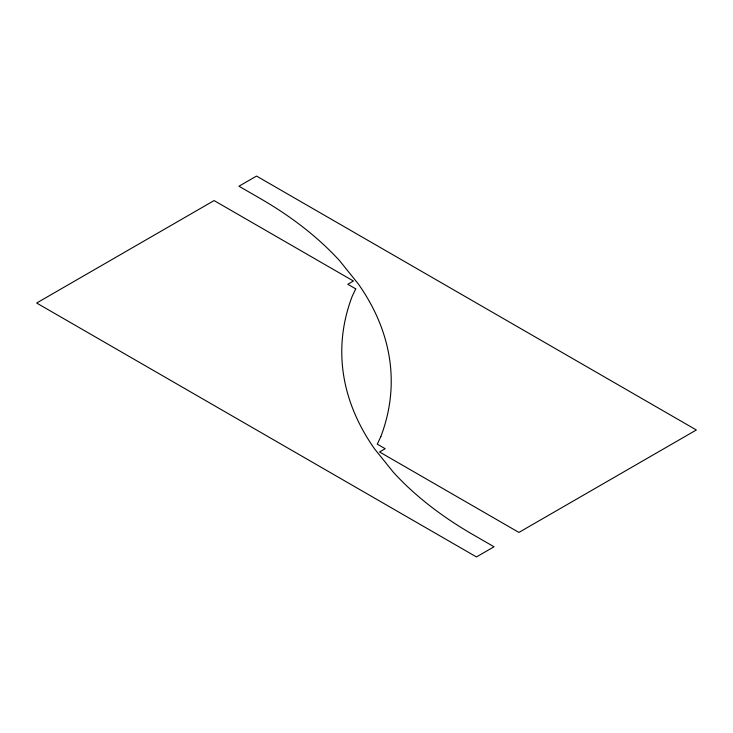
<?xml version="1.0" encoding="UTF-8"?>
<svg xmlns="http://www.w3.org/2000/svg" width="733" height="733" viewBox="0 0 733 733"><rect width="100%" height="100%" fill="white"/><g stroke="black" fill="none" stroke-linecap="round" stroke-linejoin="round"><path stroke-width="1.1" d="M355.725 288.848L352.152 296.434A447.817 258.547 0 0 0 374.545 448.862L393.429 472.327A447.817 258.547 0 0 0 472.932 534.595L494.042 546.781L476.45 556.933L36.65 303.022L214.091 200.576L353.434 281.023L347.809 284.276L355.725 288.848M380.848 436.566L377.275 444.152L385.191 448.724L379.566 451.977L518.909 532.424L696.35 429.978L256.55 176.067L238.958 186.219L260.068 198.405A447.817 258.547 0 0 1 339.571 260.673L358.455 284.138A447.817 258.547 0 0 1 380.848 436.566"/></g></svg>
